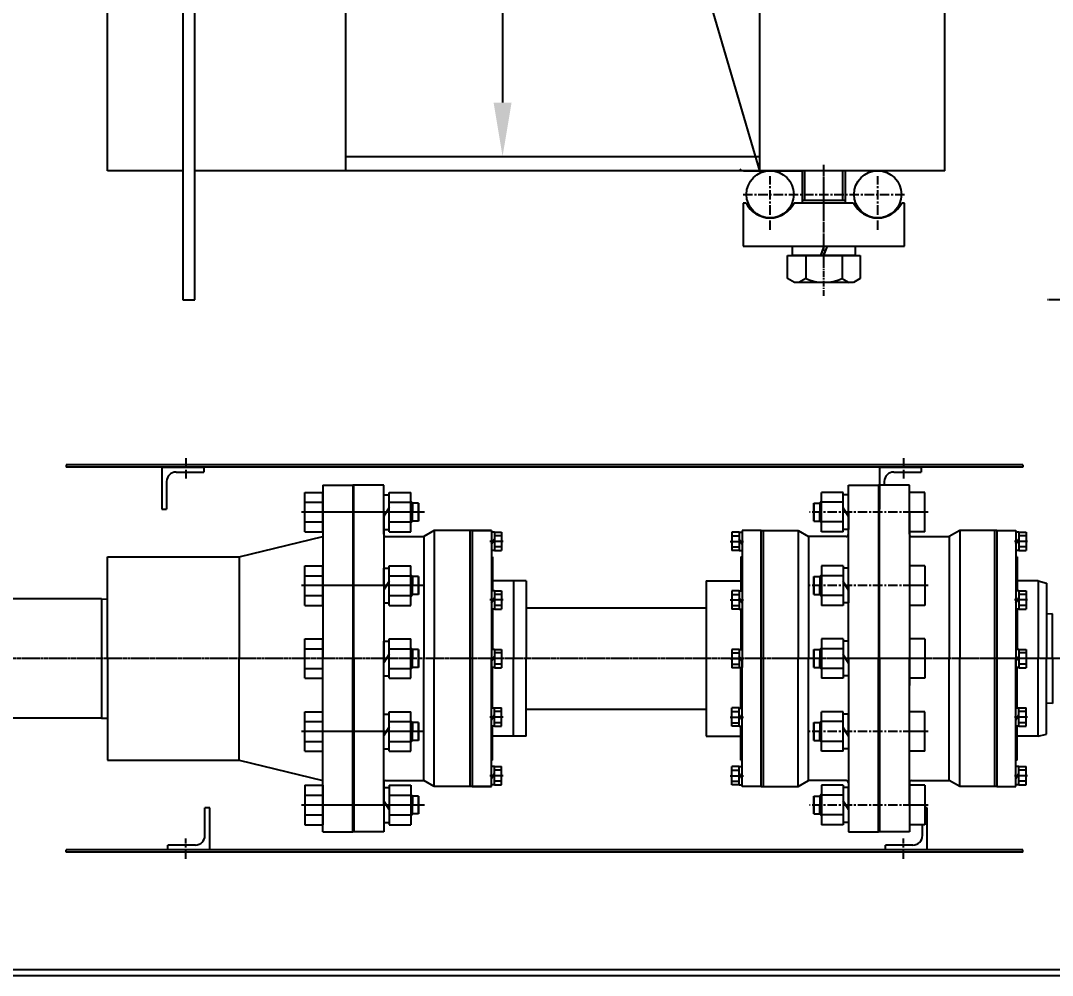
# Model space of a CAD drawing. Header units: millimetres. Extents: x -25976 to -4798, y -663 to 15440.
# Drawn here: x -12879 to -12016, y 11051 to 11850 of the extents above; entities that cross this region are included whole.
import ezdxf

# ---------------------------------------------------------------- set-up
doc = ezdxf.new("R2010")
doc.units = ezdxf.units.MM
doc.header["$LTSCALE"] = 0.25
doc.linetypes.add('CENTER', pattern=[50.8, 31.75, -6.35, 6.35, -6.35])
for name, color, linetype in [('Bord', 1, 'Continuous'), ('Cen', 5, 'CENTER'), ('Cont', 6, 'Continuous'), ('Dim', 7, 'Continuous'), ('Red', 1, 'Continuous')]:
    doc.layers.add(name, color=color, linetype=linetype)
doc.styles.add('Style1', font='romans.shx', dxfattribs={"width": 0.8})
doc.dimstyles.new('LIN15', dxfattribs={"dimscale": 15, "dimtxt": 3, "dimasz": 3, "dimexe": 1.5, "dimexo": 0, "dimgap": 1.5, "dimtad": 1, "dimdec": 0, "dimzin": 13, "dimdsep": 46, "dimtxsty": 'Style1', "dimcen": 0, "dimclrt": 3, "dimadec": 0, "dimazin": 0, "dimtfac": 1, "dimtdec": 0, "dimtmove": 0, "dimatfit": 3, "dimfxl": 1, "dimtolj": 1, "dimtzin": 13, "dimarcsym": 0})

# ---------------------------------------------------------------- blocks, each defined once
blk = doc.blocks.new('*D219')
at = {"layer": 'Dim', "color": 0, "lineweight": -2, "transparency": 16777216}
for p, q in [((-12733.33, 13016.27), (-11179.93, 13016.27)), ((-11202.43, 11101.27), (-11202.43, 12971.27)), ((-13025.27, 11056.27), (-11179.93, 11056.27))]:
    blk.add_line(p, q, dxfattribs=at)
at = {"layer": 'Dim', "color": 0, "transparency": 16777216}
for points in [[(-11209.93, 12971.27), (-11194.93, 12971.27), (-11202.43, 13016.27)], [(-11209.93, 11101.27), (-11194.93, 11101.27), (-11202.43, 11056.27)]]:
    blk.add_solid(points, dxfattribs=at)
at = {"layer": 'Dim', "color": 3, "transparency": 16777216, "insert": (-11247.43, 12036.27), "char_height": 45, "attachment_point": 5, "rotation": 90, "style": 'Style1'}
blk.add_mtext('\\A1;1960', dxfattribs=at)
blk = doc.blocks.new('*D224')
at = {"layer": 'Dim', "color": 0, "lineweight": -2, "transparency": 16777216}
for p, q in [((-12607.25, 12896.26), (-12453.47, 12896.26)), ((-12475.97, 12851.26), (-12475.97, 11781.27)), ((-12607.25, 11736.27), (-12453.47, 11736.27))]:
    blk.add_line(p, q, dxfattribs=at)
at = {"layer": 'Dim', "color": 0, "transparency": 16777216}
for points in [[(-12483.47, 12851.26), (-12468.47, 12851.26), (-12475.97, 12896.26)], [(-12483.47, 11781.27), (-12468.47, 11781.27), (-12475.97, 11736.27)]]:
    blk.add_solid(points, dxfattribs=at)
at = {"layer": 'Dim', "color": 3, "transparency": 16777216, "insert": (-12520.97, 12316.26), "char_height": 45, "attachment_point": 5, "rotation": 90, "style": 'Style1'}
blk.add_mtext('\\A1;%%C1160h8', dxfattribs=at)

msp = doc.modelspace()

# ---------------------------------------------------------------- linework, layer by layer
at = {"color": 1, "ltscale": 0.62}
for p, q in [((-12223.10658, 11699.26609), (-12223.10658, 11724.26678)), ((-12191.43658, 11699.26609), (-12191.43658, 11724.26685))]:
    msp.add_line(p, q, dxfattribs=at)
at = {"color": 5, "linetype": 'CENTER', "ltscale": 0.62}
msp.add_line((-12207.27158, 11619.51609), (-12207.27158, 11724.26681), dxfattribs=at)
at = {"layer": 'Bord'}
for p, q in [((-12607.27158, 12908.26264), (-12261.26185, 11724.2675)), ((-12607.255, 11736.26585), (-12261.28799, 11736.2669)), ((-12551.27152, 11446.26959), (-12552.77152, 11446.26959)), ((-12210.77117, 11446.26959), (-12209.27117, 11446.26959)), ((-12551.27152, 11431.26959), (-12552.77152, 11431.26959)), ((-12210.77117, 11431.26959), (-12209.27117, 11431.26959)), ((-12551.27152, 11384.76959), (-12552.77152, 11384.76959)), ((-12210.77117, 11384.76959), (-12209.27117, 11384.76959)), ((-12551.27152, 11369.76959), (-12552.77152, 11369.76959)), ((-12210.77117, 11369.76959), (-12209.27117, 11369.76959)), ((-12551.27152, 11323.76959), (-12552.77152, 11323.76959)), ((-12210.77117, 11323.76959), (-12209.27117, 11323.76959)), ((-12551.27152, 11308.76959), (-12552.77152, 11308.76959)), ((-12210.77117, 11308.76959), (-12209.27117, 11308.76959)), ((-12551.27152, 11262.76959), (-12552.77152, 11262.76959)), ((-12210.77117, 11262.76959), (-12209.27117, 11262.76959)), ((-12551.27152, 11247.76959), (-12552.77152, 11247.76959)), ((-12210.77117, 11247.76959), (-12209.27117, 11247.76959)), ((-12551.27152, 11201.26959), (-12552.77152, 11201.26959)), ((-12210.77117, 11201.26959), (-12209.27117, 11201.26959)), ((-12551.27152, 11186.26959), (-12552.77152, 11186.26959)), ((-12210.77117, 11186.26959), (-12209.27117, 11186.26959))]:
    msp.add_line(p, q, dxfattribs=at)
for centre in [(-12252.27158, 11704.51609), (-12162.27158, 11704.51609)]:
    msp.add_circle(centre, 19.75, dxfattribs=at)
at = {"layer": 'Cen'}
for p, q in [((-12207.27158, 11647.87747), (-12207.27158, 11729.27621)), ((-12252.27158, 11674.72668), (-12252.27158, 11719.69064)), ((-12162.27158, 11674.72668), (-12162.27158, 11719.69064)), ((-12274.82916, 11704.51609), (-12138.94476, 11704.51609)), ((-12740.8363, 11483.7501), (-12740.8363, 11466.79685)), ((-12140.83609, 11483.7501), (-12140.83609, 11466.79685)), ((-12120.24611, 11438.76959), (-12219.28745, 11438.76959)), ((-12475.44352, 11414.26959), (-12487.45905, 11414.26959)), ((-12285.59917, 11414.26959), (-12273.58365, 11414.26959)), ((-12036.94317, 11414.26959), (-12048.9587, 11414.26959)), ((-12120.24611, 11377.26959), (-12219.28745, 11377.26959)), ((-12475.44352, 11365.26959), (-12487.45905, 11365.26959)), ((-12285.59917, 11365.26959), (-12273.58365, 11365.26959)), ((-12036.94317, 11365.26959), (-12048.9587, 11365.26959)), ((-12475.44352, 11316.26959), (-12487.45905, 11316.26959)), ((-12285.59917, 11316.26959), (-12273.58365, 11316.26959)), ((-11697.27629, 11316.26959), (-12249.37068, 11316.26959)), ((-12120.24611, 11316.26959), (-12219.28745, 11316.26959)), ((-12036.94317, 11316.26959), (-12048.9587, 11316.26959)), ((-12475.44352, 11267.26959), (-12487.45905, 11267.26959)), ((-12285.59917, 11267.26959), (-12273.58365, 11267.26959)), ((-12036.94317, 11267.26959), (-12048.9587, 11267.26959)), ((-12120.24611, 11255.26959), (-12219.28745, 11255.26959)), ((-12475.44352, 11218.26959), (-12487.45905, 11218.26959)), ((-12285.59917, 11218.26959), (-12273.58365, 11218.26959)), ((-12036.94317, 11218.26959), (-12048.9587, 11218.26959)), ((-12120.24611, 11193.76959), (-12219.28745, 11193.76959)), ((-12740.8363, 11148.78909), (-12740.8363, 11165.74234)), ((-12140.83609, 11148.78909), (-12140.83609, 11165.74234))]:
    msp.add_line(p, q, dxfattribs=at)
at = {"layer": 'Cen', "ltscale": 0.2}
for p, q in [((-11491.34675, 11616.26959), (-12020.24041, 11616.26959)), ((-11697.27629, 11316.26959), (-16707.17236, 11316.26959))]:
    msp.add_line(p, q, dxfattribs=at)
at = {"layer": 'Cen', "linetype": 'Continuous'}
for p, q in [((-12541.36125, 11438.76959), (-12644.10976, 11438.76959)), ((-12541.36125, 11377.26959), (-12644.10976, 11377.26959)), ((-12541.36125, 11255.26959), (-12644.10976, 11255.26959)), ((-12541.36125, 11193.76959), (-12644.10976, 11193.76959))]:
    msp.add_line(p, q, dxfattribs=at)
at = {"layer": 'Cont'}
for p, q in [((-12607.27158, 12908.27079), (-12607.22859, 11724.2704)), ((-12261.27184, 12908.26238), (-12261.26185, 11724.2675)), ((-12806.27158, 11724.26997), (-12806.25008, 12316.26794)), ((-12743.32885, 12316.26794), (-12743.32885, 11616.26591)), ((-12733.32885, 11616.26591), (-12733.33242, 12316.26794)), ((-12106.27184, 11724.26603), (-12106.26685, 12316.26794)), ((-12743.32885, 11724.26565), (-12806.27158, 11724.26552)), ((-12106.27184, 11724.26703), (-12733.3294, 11724.26568)), ((-12274.63827, 11724.26564), (-12225.27158, 11724.26605)), ((-12225.27158, 11697.26609), (-12225.27158, 11724.26677)), ((-12189.27158, 11697.26609), (-12189.27158, 11724.26685)), ((-12189.27158, 11699.26609), (-12225.27158, 11699.26609)), ((-12274.77158, 11697.26609), (-12274.77158, 11661.26609)), ((-12272.42722, 11697.26609), (-12274.77158, 11697.26609)), ((-12182.42722, 11697.26609), (-12232.11593, 11697.26609)), ((-12139.77158, 11697.26609), (-12142.11593, 11697.26609)), ((-12139.77158, 11661.26609), (-12139.77158, 11697.26609)), ((-12274.77158, 11661.26609), (-12139.77158, 11661.26609)), ((-12233.52158, 11653.26609), (-12233.52158, 11661.26609)), ((-12233.52158, 11661.26609), (-12181.02158, 11661.26609)), ((-12207.27158, 11661.26609), (-12210.18334, 11653.26609)), ((-12207.27158, 11653.26609), (-12204.35982, 11661.26609)), ((-12181.02158, 11661.26609), (-12181.02158, 11653.26609)), ((-12237.67158, 11653.26609), (-12176.87158, 11653.26609)), ((-12237.67158, 11634.11886), (-12237.67158, 11653.26609)), ((-12181.02158, 11653.26609), (-12233.52158, 11653.26609)), ((-12222.47158, 11653.26609), (-12222.47158, 11634.11886)), ((-12192.07158, 11653.26609), (-12192.07158, 11634.11886)), ((-12176.87158, 11653.26609), (-12176.87158, 11634.11886)), ((-12231.86441, 11630.76609), (-12237.67158, 11634.11886)), ((-12182.67875, 11630.76609), (-12231.86441, 11630.76609)), ((-12222.47158, 11634.11886), (-12228.27875, 11630.76609)), ((-12192.07158, 11634.11886), (-12186.26441, 11630.76609)), ((-12176.87158, 11634.11886), (-12182.67875, 11630.76609)), ((-12743.32885, 11616.26591), (-12733.32885, 11616.26591)), ((-12040.83609, 11478.26959), (-12840.83609, 11478.26959)), ((-12840.83609, 11478.26959), (-12840.83609, 11476.26959)), ((-12040.83609, 11476.26959), (-12840.83609, 11476.26959)), ((-12760.8363, 11476.26959), (-12760.8363, 11441.26959)), ((-12760.8363, 11476.26959), (-12725.8363, 11476.26959)), ((-12725.8363, 11476.26959), (-12725.8363, 11472.26959)), ((-12160.83609, 11476.26959), (-12160.83609, 11441.26959)), ((-12160.83609, 11476.26959), (-12125.83609, 11476.26959)), ((-12125.83609, 11476.26959), (-12125.83609, 11472.26959)), ((-12040.83609, 11478.26959), (-12040.83609, 11476.26959)), ((-12748.8363, 11472.26959), (-12725.8363, 11472.26959)), ((-12148.83609, 11472.26959), (-12125.83609, 11472.26959)), ((-12756.8363, 11464.26959), (-12756.8363, 11441.26959)), ((-12626.27152, 11461.26959), (-12626.27152, 11316.26959)), ((-12626.27152, 11461.26959), (-12601.27152, 11461.26959)), ((-12600.27152, 11316.26959), (-12600.27152, 11461.26959)), ((-12575.27152, 11461.26959), (-12600.27152, 11461.26959)), ((-12575.27152, 11420.26959), (-12575.27152, 11461.26959)), ((-12186.77117, 11316.26959), (-12186.77117, 11461.26959)), ((-12186.77117, 11461.26959), (-12161.77117, 11461.26959)), ((-12160.77117, 11316.26959), (-12160.77117, 11461.26959)), ((-12135.77117, 11461.26959), (-12160.77117, 11461.26959)), ((-12156.83609, 11464.26959), (-12156.83609, 11461.26959)), ((-12135.77117, 11420.26959), (-12135.77117, 11461.26959)), ((-12641.27152, 11455.26959), (-12626.27152, 11455.26959)), ((-12641.27152, 11422.26959), (-12641.27152, 11455.26959)), ((-12626.27152, 11422.26959), (-12626.27152, 11455.26959)), ((-12575.27152, 11438.76959), (-12575.27152, 11453.26959)), ((-12575.27152, 11453.26959), (-12570.77152, 11453.26959)), ((-12570.77152, 11422.26959), (-12570.77152, 11455.26959)), ((-12570.77152, 11455.26959), (-12552.77152, 11455.26959)), ((-12552.77152, 11422.26959), (-12552.77152, 11455.26959)), ((-12552.77152, 11447.76959), (-12551.27152, 11446.26959)), ((-12209.27117, 11447.76959), (-12210.77117, 11446.26959)), ((-12209.27117, 11422.26959), (-12209.27117, 11455.26959)), ((-12191.27117, 11455.26959), (-12209.27117, 11455.26959)), ((-12191.27117, 11422.26959), (-12191.27117, 11455.26959)), ((-12186.77117, 11453.26959), (-12191.27117, 11453.26959)), ((-12186.77117, 11438.76959), (-12186.77117, 11453.26959)), ((-12135.77117, 11422.26959), (-12135.77117, 11455.26959)), ((-12122.77117, 11455.26959), (-12135.77117, 11455.26959)), ((-12135.77117, 11438.76959), (-12135.77117, 11453.26959)), ((-12122.77117, 11422.26959), (-12122.77117, 11455.26959)), ((-12760.8363, 11441.26959), (-12756.8363, 11441.26959)), ((-12641.27152, 11447.01959), (-12626.27152, 11447.01959)), ((-12570.77152, 11442.56292), (-12575.27152, 11435.32584)), ((-12570.77152, 11447.01959), (-12552.77152, 11447.01959)), ((-12551.27152, 11446.26959), (-12551.27152, 11438.76959)), ((-12546.27152, 11446.26959), (-12551.27152, 11446.26959)), ((-12546.27152, 11438.76959), (-12546.27152, 11446.26959)), ((-12546.27152, 11446.26959), (-12546.27152, 11438.76959)), ((-12215.77117, 11446.26959), (-12210.77117, 11446.26959)), ((-12215.77117, 11446.26959), (-12215.77117, 11438.76959)), ((-12215.77117, 11438.76959), (-12215.77117, 11446.26959)), ((-12210.77117, 11446.26959), (-12210.77117, 11438.76959)), ((-12191.27117, 11447.01959), (-12209.27117, 11447.01959)), ((-12186.77117, 11434.97627), (-12191.27117, 11442.21335)), ((-12641.27152, 11430.51959), (-12626.27152, 11430.51959)), ((-12575.27152, 11438.76959), (-12575.27152, 11316.26959)), ((-12570.77152, 11430.51959), (-12552.77152, 11430.51959)), ((-12552.77152, 11429.76959), (-12551.27152, 11431.26959)), ((-12551.27152, 11431.26959), (-12551.27152, 11438.76959)), ((-12546.27152, 11431.26959), (-12551.27152, 11431.26959)), ((-12546.27152, 11438.76959), (-12546.27152, 11431.26959)), ((-12546.27152, 11431.26959), (-12546.27152, 11438.76959)), ((-12215.77117, 11431.26959), (-12215.77117, 11438.76959)), ((-12215.77117, 11438.76959), (-12215.77117, 11431.26959)), ((-12215.77117, 11431.26959), (-12210.77117, 11431.26959)), ((-12210.77117, 11431.26959), (-12210.77117, 11438.76959)), ((-12209.27117, 11429.76959), (-12210.77117, 11431.26959)), ((-12191.27117, 11430.51959), (-12209.27117, 11430.51959)), ((-12186.77117, 11438.76959), (-12186.77117, 11424.26959)), ((-12135.77117, 11438.76959), (-12135.77117, 11316.26959)), ((-12122.77117, 11438.76959), (-12135.77117, 11438.76959)), ((-12641.27152, 11422.26959), (-12626.27152, 11422.26959)), ((-12575.27152, 11424.26959), (-12570.77152, 11424.26959)), ((-12570.77152, 11422.26959), (-12552.77152, 11422.26959)), ((-12533.27152, 11423.26959), (-12541.93178, 11418.26959)), ((-12533.27152, 11423.26959), (-12533.27152, 11316.26959)), ((-12485.27152, 11423.26959), (-12533.27152, 11423.26959)), ((-12503.27152, 11423.26959), (-12503.27152, 11209.26959)), ((-12501.27152, 11423.26959), (-12501.27152, 11209.26959)), ((-12501.27152, 11423.26959), (-12485.27152, 11423.26959)), ((-12485.27152, 11423.26959), (-12485.27152, 11316.26959)), ((-12485.27152, 11423.26959), (-12485.27152, 11401.26959)), ((-12485.27152, 11423.26959), (-12485.27152, 11316.26959)), ((-12485.27152, 11421.86959), (-12485.27152, 11406.66959)), ((-12482.77152, 11421.86959), (-12485.27152, 11421.86959)), ((-12482.77152, 11421.91959), (-12482.77152, 11406.61959)), ((-12482.77152, 11421.91959), (-12476.77152, 11421.91959)), ((-12482.77152, 11421.91959), (-12482.77152, 11406.61959)), ((-12482.77152, 11421.86959), (-12482.77152, 11406.66959)), ((-12476.77152, 11421.91959), (-12476.77152, 11406.61959)), ((-12278.27117, 11421.91959), (-12284.27117, 11421.91959)), ((-12284.27117, 11421.91959), (-12284.27117, 11406.61959)), ((-12278.27117, 11421.91959), (-12278.27117, 11406.61959)), ((-12278.27117, 11421.91959), (-12278.27117, 11406.61959)), ((-12278.27117, 11421.86959), (-12275.77117, 11421.86959)), ((-12278.27117, 11421.86959), (-12278.27117, 11406.66959)), ((-12259.77117, 11423.26959), (-12275.77117, 11423.26959)), ((-12275.77117, 11423.26959), (-12275.77117, 11401.26959)), ((-12259.77117, 11423.26959), (-12275.77117, 11423.26959)), ((-12275.77117, 11423.26959), (-12275.77117, 11316.26959)), ((-12275.77117, 11421.86959), (-12275.77117, 11406.66959)), ((-12259.77117, 11209.26959), (-12259.77117, 11423.26959)), ((-12258.77117, 11423.26959), (-12228.77117, 11423.26959)), ((-12257.77117, 11209.26959), (-12257.77117, 11423.26959)), ((-12228.77117, 11423.26959), (-12228.77117, 11316.26959)), ((-12228.77117, 11423.26959), (-12220.11092, 11418.26959)), ((-12191.27117, 11422.26959), (-12209.27117, 11422.26959)), ((-12186.77117, 11424.26959), (-12191.27117, 11424.26959)), ((-12122.77117, 11422.26959), (-12135.77117, 11422.26959)), ((-12093.77117, 11423.26959), (-12102.43143, 11418.26959)), ((-12063.77117, 11423.26959), (-12093.77117, 11423.26959)), ((-12093.77117, 11423.26959), (-12093.77117, 11316.26959)), ((-12064.77117, 11423.26959), (-12064.77117, 11209.26959)), ((-12062.77117, 11423.26959), (-12046.77117, 11423.26959)), ((-12062.77117, 11423.26959), (-12062.77117, 11209.26959)), ((-12046.77117, 11423.26959), (-12046.77117, 11316.26959)), ((-12046.77117, 11423.26959), (-12046.77117, 11401.26959)), ((-12044.27117, 11421.86959), (-12046.77117, 11421.86959)), ((-12046.77117, 11421.86959), (-12046.77117, 11406.66959)), ((-12044.27117, 11421.91959), (-12044.27117, 11406.61959)), ((-12044.27117, 11421.91959), (-12038.27117, 11421.91959)), ((-12044.27117, 11421.91959), (-12044.27117, 11406.61959)), ((-12044.27117, 11421.86959), (-12044.27117, 11406.66959)), ((-12038.27117, 11421.91959), (-12038.27117, 11406.61959)), ((-12696.27152, 11401.26959), (-12626.27152, 11418.26959)), ((-12573.27152, 11418.26959), (-12541.93178, 11418.26959)), ((-12541.93178, 11418.26959), (-12541.93178, 11316.26959)), ((-12485.27152, 11412.00184), (-12482.77152, 11416.09135)), ((-12476.77152, 11418.94459), (-12482.77152, 11418.94459)), ((-12284.27117, 11418.94459), (-12278.27117, 11418.94459)), ((-12275.77117, 11412.00184), (-12278.27117, 11416.09135)), ((-12220.11092, 11418.26959), (-12220.11092, 11316.26959)), ((-12188.77117, 11418.26959), (-12220.11092, 11418.26959)), ((-12133.77117, 11418.26959), (-12102.43143, 11418.26959)), ((-12102.43143, 11418.26959), (-12102.43143, 11316.26959)), ((-12046.77117, 11412.00184), (-12044.27117, 11416.09135)), ((-12038.27117, 11418.94459), (-12044.27117, 11418.94459)), ((-12482.77152, 11406.66959), (-12485.27152, 11406.66959)), ((-12476.77152, 11409.59459), (-12482.77152, 11409.59459)), ((-12482.77152, 11406.61959), (-12476.77152, 11406.61959)), ((-12284.27117, 11409.59459), (-12278.27117, 11409.59459)), ((-12278.27117, 11406.61959), (-12284.27117, 11406.61959)), ((-12278.27117, 11406.66959), (-12275.77117, 11406.66959)), ((-12044.27117, 11406.66959), (-12046.77117, 11406.66959)), ((-12038.27117, 11409.59459), (-12044.27117, 11409.59459)), ((-12044.27117, 11406.61959), (-12038.27117, 11406.61959)), ((-12806.27152, 11316.26959), (-12806.27152, 11401.26959)), ((-12806.27152, 11401.26959), (-12696.27152, 11401.26959)), ((-12696.27152, 11401.26959), (-12696.27152, 11316.26959)), ((-12484.27152, 11401.26959), (-12485.27152, 11401.26959)), ((-12484.27152, 11401.26959), (-12485.27152, 11401.26959)), ((-12484.27152, 11401.26959), (-12484.27152, 11372.86959)), ((-12276.77117, 11401.26959), (-12276.77117, 11372.86959)), ((-12276.77117, 11401.26959), (-12275.77117, 11401.26959)), ((-12276.77117, 11401.26959), (-12275.77117, 11401.26959)), ((-12045.77117, 11401.26959), (-12046.77117, 11401.26959)), ((-12045.77117, 11401.26959), (-12046.77117, 11401.26959)), ((-12045.77117, 11401.26959), (-12045.77117, 11372.86959)), ((-12641.27152, 11393.76959), (-12626.27152, 11393.76959)), ((-12641.27152, 11360.76959), (-12641.27152, 11393.76959)), ((-12626.27152, 11360.76959), (-12626.27152, 11393.76959)), ((-12575.27152, 11391.76959), (-12570.77152, 11391.76959)), ((-12575.27152, 11377.26959), (-12575.27152, 11391.76959)), ((-12570.77152, 11393.76959), (-12552.77152, 11393.76959)), ((-12570.77152, 11360.76959), (-12570.77152, 11393.76959)), ((-12552.77152, 11360.76959), (-12552.77152, 11393.76959)), ((-12191.27117, 11393.76959), (-12209.27117, 11393.76959)), ((-12209.27117, 11393.76959), (-12209.27117, 11360.76959)), ((-12191.27117, 11393.76959), (-12191.27117, 11360.76959)), ((-12186.77117, 11391.76959), (-12191.27117, 11391.76959)), ((-12186.77117, 11377.26959), (-12186.77117, 11391.76959)), ((-12135.77117, 11395.76959), (-12135.77117, 11354.76959)), ((-12122.77117, 11393.76959), (-12135.77117, 11393.76959)), ((-12135.77117, 11393.76959), (-12135.77117, 11360.76959)), ((-12122.77117, 11393.76959), (-12122.77117, 11360.76959)), ((-12641.27152, 11385.51959), (-12626.27152, 11385.51959)), ((-12570.77152, 11381.06292), (-12575.27152, 11373.82584)), ((-12570.77152, 11385.51959), (-12552.77152, 11385.51959)), ((-12552.77152, 11386.26959), (-12551.27152, 11384.76959)), ((-12546.27152, 11384.76959), (-12551.27152, 11384.76959)), ((-12551.27152, 11384.76959), (-12551.27152, 11377.26959)), ((-12546.27152, 11384.76959), (-12546.27152, 11377.26959)), ((-12546.27152, 11377.26959), (-12546.27152, 11384.76959)), ((-12466.77152, 11381.26959), (-12484.27152, 11381.26959)), ((-12456.27152, 11381.26959), (-12484.27152, 11381.26959)), ((-12466.77152, 11381.26959), (-12466.77152, 11316.26959)), ((-12456.27152, 11381.26959), (-12456.27152, 11316.26959)), ((-12305.77117, 11381.26959), (-12305.77117, 11251.26959)), ((-12305.77117, 11381.26959), (-12276.77117, 11381.26959)), ((-12215.77117, 11377.26959), (-12215.77117, 11384.76959)), ((-12215.77117, 11384.76959), (-12215.77117, 11377.26959)), ((-12215.77117, 11384.76959), (-12210.77117, 11384.76959)), ((-12209.27117, 11386.26959), (-12210.77117, 11384.76959)), ((-12210.77117, 11384.76959), (-12210.77117, 11377.26959)), ((-12191.27117, 11385.51959), (-12209.27117, 11385.51959)), ((-12186.77117, 11373.47627), (-12191.27117, 11380.71335)), ((-12028.27117, 11381.26959), (-12045.77117, 11381.26959)), ((-12028.27117, 11381.26959), (-12021.27117, 11379.39395)), ((-12028.27117, 11381.26959), (-12028.27117, 11316.26959)), ((-12021.27117, 11379.39395), (-12021.27117, 11316.26959)), ((-12551.27152, 11369.76959), (-12551.27152, 11377.26959)), ((-12546.27152, 11369.76959), (-12546.27152, 11377.26959)), ((-12546.27152, 11377.26959), (-12546.27152, 11369.76959)), ((-12485.27152, 11374.26959), (-12485.27152, 11352.26959)), ((-12482.77152, 11372.86959), (-12485.27152, 11372.86959)), ((-12485.27152, 11372.86959), (-12485.27152, 11357.66959)), ((-12482.77152, 11372.91959), (-12482.77152, 11357.61959)), ((-12482.77152, 11372.91959), (-12476.77152, 11372.91959)), ((-12482.77152, 11372.91959), (-12482.77152, 11357.61959)), ((-12482.77152, 11372.86959), (-12482.77152, 11357.66959)), ((-12476.77152, 11369.94459), (-12482.77152, 11369.94459)), ((-12476.77152, 11372.91959), (-12476.77152, 11357.61959)), ((-12284.27117, 11372.91959), (-12284.27117, 11357.61959)), ((-12278.27117, 11372.91959), (-12284.27117, 11372.91959)), ((-12284.27117, 11369.94459), (-12278.27117, 11369.94459)), ((-12278.27117, 11372.91959), (-12278.27117, 11357.61959)), ((-12278.27117, 11372.91959), (-12278.27117, 11357.61959)), ((-12278.27117, 11372.86959), (-12278.27117, 11357.66959)), ((-12278.27117, 11372.86959), (-12275.77117, 11372.86959)), ((-12275.77117, 11374.26959), (-12275.77117, 11352.26959)), ((-12275.77117, 11372.86959), (-12275.77117, 11357.66959)), ((-12215.77117, 11377.26959), (-12215.77117, 11369.76959)), ((-12215.77117, 11369.76959), (-12215.77117, 11377.26959)), ((-12210.77117, 11369.76959), (-12210.77117, 11377.26959)), ((-12186.77117, 11377.26959), (-12186.77117, 11362.76959)), ((-12135.77117, 11377.26959), (-12135.77117, 11362.76959)), ((-12122.77117, 11377.26959), (-12135.77117, 11377.26959)), ((-12046.77117, 11374.26959), (-12046.77117, 11352.26959)), ((-12046.77117, 11372.86959), (-12046.77117, 11357.66959)), ((-12044.27117, 11372.86959), (-12046.77117, 11372.86959)), ((-12044.27117, 11372.91959), (-12044.27117, 11357.61959)), ((-12044.27117, 11372.91959), (-12038.27117, 11372.91959)), ((-12044.27117, 11372.91959), (-12044.27117, 11357.61959)), ((-12044.27117, 11372.86959), (-12044.27117, 11357.66959)), ((-12038.27117, 11369.94459), (-12044.27117, 11369.94459)), ((-12038.27117, 11372.91959), (-12038.27117, 11357.61959)), ((-12811.27152, 11366.27087), (-12911.27152, 11366.27087)), ((-12811.27152, 11366.27087), (-12911.27152, 11366.27087)), ((-12811.27152, 11366.27087), (-12811.27152, 11266.26832)), ((-12811.27152, 11366.27087), (-12811.27152, 11266.26832)), ((-12811.27152, 11366.26959), (-12806.27152, 11366.01959)), ((-12641.27152, 11369.01959), (-12626.27152, 11369.01959)), ((-12575.27152, 11362.76959), (-12570.77152, 11362.76959)), ((-12570.77152, 11369.01959), (-12552.77152, 11369.01959)), ((-12552.77152, 11368.26959), (-12551.27152, 11369.76959)), ((-12546.27152, 11369.76959), (-12551.27152, 11369.76959)), ((-12485.27152, 11363.00184), (-12482.77152, 11367.09135)), ((-12275.77117, 11363.00184), (-12278.27117, 11367.09135)), ((-12215.77117, 11369.76959), (-12210.77117, 11369.76959)), ((-12209.27117, 11368.26959), (-12210.77117, 11369.76959)), ((-12191.27117, 11369.01959), (-12209.27117, 11369.01959)), ((-12186.77117, 11362.76959), (-12191.27117, 11362.76959)), ((-12046.77117, 11363.00184), (-12044.27117, 11367.09135)), ((-12641.27152, 11360.76959), (-12626.27152, 11360.76959)), ((-12570.77152, 11360.76959), (-12552.77152, 11360.76959)), ((-12482.77152, 11357.66959), (-12485.27152, 11357.66959)), ((-12484.27152, 11357.66959), (-12484.27152, 11323.86959)), ((-12476.77152, 11360.59459), (-12482.77152, 11360.59459)), ((-12482.77152, 11357.61959), (-12476.77152, 11357.61959)), ((-12456.27152, 11358.76959), (-12305.77117, 11358.76959)), ((-12305.77117, 11358.76959), (-12305.77117, 11273.76959)), ((-12284.27117, 11360.59459), (-12278.27117, 11360.59459)), ((-12278.27117, 11357.61959), (-12284.27117, 11357.61959)), ((-12278.27117, 11357.66959), (-12275.77117, 11357.66959)), ((-12276.77117, 11357.66959), (-12276.77117, 11323.86959)), ((-12191.27117, 11360.76959), (-12209.27117, 11360.76959)), ((-12122.77117, 11360.76959), (-12135.77117, 11360.76959)), ((-12044.27117, 11357.66959), (-12046.77117, 11357.66959)), ((-12045.77117, 11357.66959), (-12045.77117, 11323.86959)), ((-12038.27117, 11360.59459), (-12044.27117, 11360.59459)), ((-12044.27117, 11357.61959), (-12038.27117, 11357.61959)), ((-12016.27117, 11353.76959), (-12021.27117, 11353.51959)), ((-12016.27117, 11316.26959), (-12016.27117, 11353.76959)), ((-12484.27152, 11352.26959), (-12485.27152, 11352.26959)), ((-12484.27152, 11352.26959), (-12485.27152, 11352.26959)), ((-12276.77117, 11352.26959), (-12275.77117, 11352.26959)), ((-12276.77117, 11352.26959), (-12275.77117, 11352.26959)), ((-12045.77117, 11352.26959), (-12046.77117, 11352.26959)), ((-12045.77117, 11352.26959), (-12046.77117, 11352.26959)), ((-12641.27152, 11332.76959), (-12626.27152, 11332.76959)), ((-12641.27152, 11299.76959), (-12641.27152, 11332.76959)), ((-12626.27152, 11299.76959), (-12626.27152, 11332.76959)), ((-12575.27152, 11316.26959), (-12575.27152, 11330.76959)), ((-12575.27152, 11330.76959), (-12570.77152, 11330.76959)), ((-12570.77152, 11299.76959), (-12570.77152, 11332.76959)), ((-12570.77152, 11332.76959), (-12552.77152, 11332.76959)), ((-12552.77152, 11299.76959), (-12552.77152, 11332.76959)), ((-12209.27117, 11332.76959), (-12209.27117, 11299.76959)), ((-12191.27117, 11332.76959), (-12209.27117, 11332.76959)), ((-12191.27117, 11332.76959), (-12191.27117, 11299.76959)), ((-12186.77117, 11330.76959), (-12191.27117, 11330.76959)), ((-12186.77117, 11316.26959), (-12186.77117, 11330.76959)), ((-12135.77117, 11334.76959), (-12135.77117, 11293.76959)), ((-12135.77117, 11332.76959), (-12135.77117, 11299.76959)), ((-12122.77117, 11332.76959), (-12135.77117, 11332.76959)), ((-12122.77117, 11332.76959), (-12122.77117, 11299.76959)), ((-12641.27152, 11324.51959), (-12626.27152, 11324.51959)), ((-12570.77152, 11320.06292), (-12575.27152, 11312.82584)), ((-12570.77152, 11324.51959), (-12552.77152, 11324.51959)), ((-12552.77152, 11325.26959), (-12551.27152, 11323.76959)), ((-12551.27152, 11323.76959), (-12551.27152, 11316.26959)), ((-12546.27152, 11323.76959), (-12551.27152, 11323.76959)), ((-12546.27152, 11316.26959), (-12546.27152, 11323.76959)), ((-12546.27152, 11323.76959), (-12546.27152, 11316.26959)), ((-12482.77152, 11323.86959), (-12485.27152, 11323.86959)), ((-12485.27152, 11323.86959), (-12485.27152, 11308.66959)), ((-12482.77152, 11323.91959), (-12482.77152, 11308.61959)), ((-12482.77152, 11323.91959), (-12476.77152, 11323.91959)), ((-12482.77152, 11323.91959), (-12482.77152, 11308.61959)), ((-12482.77152, 11323.86959), (-12482.77152, 11308.66959)), ((-12476.77152, 11320.94459), (-12482.77152, 11320.94459)), ((-12476.77152, 11323.91959), (-12476.77152, 11308.61959)), ((-12284.27117, 11323.91959), (-12284.27117, 11308.61959)), ((-12278.27117, 11323.91959), (-12284.27117, 11323.91959)), ((-12284.27117, 11320.94459), (-12278.27117, 11320.94459)), ((-12278.27117, 11323.91959), (-12278.27117, 11308.61959)), ((-12278.27117, 11323.91959), (-12278.27117, 11308.61959)), ((-12278.27117, 11323.86959), (-12278.27117, 11308.66959)), ((-12278.27117, 11323.86959), (-12275.77117, 11323.86959)), ((-12275.77117, 11323.86959), (-12275.77117, 11308.66959)), ((-12215.77117, 11323.76959), (-12210.77117, 11323.76959)), ((-12215.77117, 11323.76959), (-12215.77117, 11316.26959)), ((-12215.77117, 11316.26959), (-12215.77117, 11323.76959)), ((-12209.27117, 11325.26959), (-12210.77117, 11323.76959)), ((-12210.77117, 11323.76959), (-12210.77117, 11316.26959)), ((-12191.27117, 11324.51959), (-12209.27117, 11324.51959)), ((-12186.77117, 11312.47627), (-12191.27117, 11319.71335)), ((-12046.77117, 11323.86959), (-12046.77117, 11308.66959)), ((-12044.27117, 11323.86959), (-12046.77117, 11323.86959)), ((-12044.27117, 11323.91959), (-12044.27117, 11308.61959)), ((-12044.27117, 11323.91959), (-12038.27117, 11323.91959)), ((-12044.27117, 11323.91959), (-12044.27117, 11308.61959)), ((-12044.27117, 11323.86959), (-12044.27117, 11308.66959)), ((-12038.27117, 11320.94459), (-12044.27117, 11320.94459)), ((-12038.27117, 11323.91959), (-12038.27117, 11308.61959)), ((-12806.27152, 11316.26959), (-12806.27152, 11231.26959)), ((-12696.27152, 11231.26959), (-12696.27152, 11316.26959)), ((-12626.27152, 11171.26959), (-12626.27152, 11316.26959)), ((-12600.27152, 11316.26959), (-12600.27152, 11171.26959)), ((-12575.27152, 11193.76959), (-12575.27152, 11316.26959)), ((-12551.27152, 11308.76959), (-12551.27152, 11316.26959)), ((-12546.27152, 11316.26959), (-12546.27152, 11308.76959)), ((-12546.27152, 11308.76959), (-12546.27152, 11316.26959)), ((-12541.93178, 11214.26959), (-12541.93178, 11316.26959)), ((-12533.27152, 11209.26959), (-12533.27152, 11316.26959)), ((-12485.27152, 11314.00184), (-12482.77152, 11318.09135)), ((-12485.27152, 11209.26959), (-12485.27152, 11316.26959)), ((-12485.27152, 11209.26959), (-12485.27152, 11316.26959)), ((-12476.77152, 11311.59459), (-12482.77152, 11311.59459)), ((-12466.77152, 11251.26959), (-12466.77152, 11316.26959)), ((-12456.27152, 11251.26959), (-12456.27152, 11316.26959)), ((-12284.27117, 11311.59459), (-12278.27117, 11311.59459)), ((-12275.77117, 11314.00184), (-12278.27117, 11318.09135)), ((-12275.77117, 11209.26959), (-12275.77117, 11316.26959)), ((-12228.77117, 11209.26959), (-12228.77117, 11316.26959)), ((-12220.11092, 11214.26959), (-12220.11092, 11316.26959)), ((-12215.77117, 11308.76959), (-12215.77117, 11316.26959)), ((-12215.77117, 11316.26959), (-12215.77117, 11308.76959)), ((-12210.77117, 11308.76959), (-12210.77117, 11316.26959)), ((-12186.77117, 11316.26959), (-12186.77117, 11171.26959)), ((-12186.77117, 11316.26959), (-12186.77117, 11301.76959)), ((-12160.77117, 11316.26959), (-12160.77117, 11171.26959)), ((-12135.77117, 11193.76959), (-12135.77117, 11316.26959)), ((-12122.77117, 11316.26959), (-12135.77117, 11316.26959)), ((-12135.77117, 11316.26959), (-12135.77117, 11301.76959)), ((-12102.43143, 11214.26959), (-12102.43143, 11316.26959)), ((-12093.77117, 11209.26959), (-12093.77117, 11316.26959)), ((-12046.77117, 11314.00184), (-12044.27117, 11318.09135)), ((-12046.77117, 11209.26959), (-12046.77117, 11316.26959)), ((-12038.27117, 11311.59459), (-12044.27117, 11311.59459)), ((-12028.27117, 11251.26959), (-12028.27117, 11316.26959)), ((-12021.27117, 11253.14524), (-12021.27117, 11316.26959)), ((-12016.27117, 11316.26959), (-12016.27117, 11278.76959)), ((-12641.27152, 11308.01959), (-12626.27152, 11308.01959)), ((-12575.27152, 11301.76959), (-12570.77152, 11301.76959)), ((-12570.77152, 11308.01959), (-12552.77152, 11308.01959)), ((-12552.77152, 11307.26959), (-12551.27152, 11308.76959)), ((-12546.27152, 11308.76959), (-12551.27152, 11308.76959)), ((-12482.77152, 11308.66959), (-12485.27152, 11308.66959)), ((-12484.27152, 11274.86959), (-12484.27152, 11308.66959)), ((-12482.77152, 11308.61959), (-12476.77152, 11308.61959)), ((-12278.27117, 11308.61959), (-12284.27117, 11308.61959)), ((-12278.27117, 11308.66959), (-12275.77117, 11308.66959)), ((-12276.77117, 11274.86959), (-12276.77117, 11308.66959)), ((-12215.77117, 11308.76959), (-12210.77117, 11308.76959)), ((-12209.27117, 11307.26959), (-12210.77117, 11308.76959)), ((-12191.27117, 11308.01959), (-12209.27117, 11308.01959)), ((-12186.77117, 11301.76959), (-12191.27117, 11301.76959)), ((-12044.27117, 11308.66959), (-12046.77117, 11308.66959)), ((-12045.77117, 11274.86959), (-12045.77117, 11308.66959)), ((-12044.27117, 11308.61959), (-12038.27117, 11308.61959)), ((-12641.27152, 11299.76959), (-12626.27152, 11299.76959)), ((-12570.77152, 11299.76959), (-12552.77152, 11299.76959)), ((-12191.27117, 11299.76959), (-12209.27117, 11299.76959)), ((-12122.77117, 11299.76959), (-12135.77117, 11299.76959)), ((-12135.77117, 11236.76959), (-12135.77117, 11277.76959)), ((-12016.27117, 11278.76959), (-12021.27117, 11279.01959)), ((-12811.27152, 11266.26959), (-12806.27152, 11266.51959)), ((-12641.27152, 11271.76959), (-12626.27152, 11271.76959)), ((-12641.27152, 11238.76959), (-12641.27152, 11271.76959)), ((-12626.27152, 11238.76959), (-12626.27152, 11271.76959)), ((-12575.27152, 11255.26959), (-12575.27152, 11269.76959)), ((-12575.27152, 11269.76959), (-12570.77152, 11269.76959)), ((-12570.77152, 11238.76959), (-12570.77152, 11271.76959)), ((-12570.77152, 11271.76959), (-12552.77152, 11271.76959)), ((-12552.77152, 11238.76959), (-12552.77152, 11271.76959)), ((-12485.27152, 11259.66959), (-12485.27152, 11274.86959)), ((-12482.77152, 11274.86959), (-12485.27152, 11274.86959)), ((-12485.27152, 11265.00184), (-12482.77152, 11269.09135)), ((-12482.77152, 11259.61959), (-12482.77152, 11274.91959)), ((-12482.77152, 11274.91959), (-12476.77152, 11274.91959)), ((-12482.77152, 11259.61959), (-12482.77152, 11274.91959)), ((-12482.77152, 11259.66959), (-12482.77152, 11274.86959)), ((-12476.77152, 11271.94459), (-12482.77152, 11271.94459)), ((-12476.77152, 11259.61959), (-12476.77152, 11274.91959)), ((-12305.77117, 11273.76959), (-12456.27152, 11273.76959)), ((-12278.27117, 11274.91959), (-12284.27117, 11274.91959)), ((-12284.27117, 11259.61959), (-12284.27117, 11274.91959)), ((-12284.27117, 11271.94459), (-12278.27117, 11271.94459)), ((-12278.27117, 11259.61959), (-12278.27117, 11274.91959)), ((-12278.27117, 11259.61959), (-12278.27117, 11274.91959)), ((-12278.27117, 11274.86959), (-12275.77117, 11274.86959)), ((-12278.27117, 11259.66959), (-12278.27117, 11274.86959)), ((-12275.77117, 11265.00184), (-12278.27117, 11269.09135)), ((-12275.77117, 11259.66959), (-12275.77117, 11274.86959)), ((-12209.27117, 11238.76959), (-12209.27117, 11271.76959)), ((-12191.27117, 11271.76959), (-12209.27117, 11271.76959)), ((-12191.27117, 11238.76959), (-12191.27117, 11271.76959)), ((-12186.77117, 11269.76959), (-12191.27117, 11269.76959)), ((-12186.77117, 11255.26959), (-12186.77117, 11269.76959)), ((-12135.77117, 11238.76959), (-12135.77117, 11271.76959)), ((-12122.77117, 11271.76959), (-12135.77117, 11271.76959)), ((-12135.77117, 11255.26959), (-12135.77117, 11269.76959)), ((-12122.77117, 11238.76959), (-12122.77117, 11271.76959)), ((-12044.27117, 11274.86959), (-12046.77117, 11274.86959)), ((-12046.77117, 11259.66959), (-12046.77117, 11274.86959)), ((-12046.77117, 11265.00184), (-12044.27117, 11269.09135)), ((-12044.27117, 11259.61959), (-12044.27117, 11274.91959)), ((-12044.27117, 11274.91959), (-12038.27117, 11274.91959)), ((-12044.27117, 11259.61959), (-12044.27117, 11274.91959)), ((-12044.27117, 11259.66959), (-12044.27117, 11274.86959)), ((-12038.27117, 11271.94459), (-12044.27117, 11271.94459)), ((-12038.27117, 11259.61959), (-12038.27117, 11274.91959)), ((-12811.27152, 11266.26832), (-12911.27152, 11266.26832)), ((-12811.27152, 11266.26832), (-12911.27152, 11266.26832)), ((-12641.27152, 11263.51959), (-12626.27152, 11263.51959)), ((-12570.77152, 11259.06292), (-12575.27152, 11251.82584)), ((-12570.77152, 11263.51959), (-12552.77152, 11263.51959)), ((-12552.77152, 11264.26959), (-12551.27152, 11262.76959)), ((-12551.27152, 11262.76959), (-12551.27152, 11255.26959)), ((-12546.27152, 11262.76959), (-12551.27152, 11262.76959)), ((-12546.27152, 11255.26959), (-12546.27152, 11262.76959)), ((-12546.27152, 11262.76959), (-12546.27152, 11255.26959)), ((-12482.77152, 11259.66959), (-12485.27152, 11259.66959)), ((-12484.27152, 11231.26959), (-12484.27152, 11259.66959)), ((-12476.77152, 11262.59459), (-12482.77152, 11262.59459)), ((-12482.77152, 11259.61959), (-12476.77152, 11259.61959)), ((-12284.27117, 11262.59459), (-12278.27117, 11262.59459)), ((-12278.27117, 11259.61959), (-12284.27117, 11259.61959)), ((-12278.27117, 11259.66959), (-12275.77117, 11259.66959)), ((-12276.77117, 11231.26959), (-12276.77117, 11259.66959)), ((-12215.77117, 11262.76959), (-12210.77117, 11262.76959)), ((-12215.77117, 11262.76959), (-12215.77117, 11255.26959)), ((-12215.77117, 11255.26959), (-12215.77117, 11262.76959)), ((-12209.27117, 11264.26959), (-12210.77117, 11262.76959)), ((-12210.77117, 11262.76959), (-12210.77117, 11255.26959)), ((-12191.27117, 11263.51959), (-12209.27117, 11263.51959)), ((-12186.77117, 11251.47627), (-12191.27117, 11258.71335)), ((-12044.27117, 11259.66959), (-12046.77117, 11259.66959)), ((-12045.77117, 11231.26959), (-12045.77117, 11259.66959)), ((-12038.27117, 11262.59459), (-12044.27117, 11262.59459)), ((-12044.27117, 11259.61959), (-12038.27117, 11259.61959)), ((-12551.27152, 11247.76959), (-12551.27152, 11255.26959)), ((-12546.27152, 11255.26959), (-12546.27152, 11247.76959)), ((-12546.27152, 11247.76959), (-12546.27152, 11255.26959)), ((-12466.77152, 11251.26959), (-12484.27152, 11251.26959)), ((-12456.27152, 11251.26959), (-12484.27152, 11251.26959)), ((-12305.77117, 11251.26959), (-12276.77117, 11251.26959)), ((-12215.77117, 11247.76959), (-12215.77117, 11255.26959)), ((-12215.77117, 11255.26959), (-12215.77117, 11247.76959)), ((-12210.77117, 11247.76959), (-12210.77117, 11255.26959)), ((-12186.77117, 11255.26959), (-12186.77117, 11240.76959)), ((-12122.77117, 11255.26959), (-12135.77117, 11255.26959)), ((-12028.27117, 11251.26959), (-12045.77117, 11251.26959)), ((-12028.27117, 11251.26959), (-12021.27117, 11253.14524)), ((-12641.27152, 11247.01959), (-12626.27152, 11247.01959)), ((-12575.27152, 11240.76959), (-12570.77152, 11240.76959)), ((-12570.77152, 11247.01959), (-12552.77152, 11247.01959)), ((-12552.77152, 11246.26959), (-12551.27152, 11247.76959)), ((-12546.27152, 11247.76959), (-12551.27152, 11247.76959)), ((-12215.77117, 11247.76959), (-12210.77117, 11247.76959)), ((-12209.27117, 11246.26959), (-12210.77117, 11247.76959)), ((-12191.27117, 11247.01959), (-12209.27117, 11247.01959)), ((-12186.77117, 11240.76959), (-12191.27117, 11240.76959)), ((-12641.27152, 11238.76959), (-12626.27152, 11238.76959)), ((-12570.77152, 11238.76959), (-12552.77152, 11238.76959)), ((-12191.27117, 11238.76959), (-12209.27117, 11238.76959)), ((-12122.77117, 11238.76959), (-12135.77117, 11238.76959)), ((-12806.27152, 11231.26959), (-12696.27152, 11231.26959)), ((-12696.27152, 11231.26959), (-12626.27152, 11214.26959)), ((-12484.27152, 11231.26959), (-12485.27152, 11231.26959)), ((-12482.77152, 11225.86959), (-12485.27152, 11225.86959)), ((-12485.27152, 11210.66959), (-12485.27152, 11225.86959)), ((-12482.77152, 11210.61959), (-12482.77152, 11225.91959)), ((-12482.77152, 11225.91959), (-12476.77152, 11225.91959)), ((-12482.77152, 11210.61959), (-12482.77152, 11225.91959)), ((-12482.77152, 11210.66959), (-12482.77152, 11225.86959)), ((-12476.77152, 11210.61959), (-12476.77152, 11225.91959)), ((-12284.27117, 11210.61959), (-12284.27117, 11225.91959)), ((-12278.27117, 11225.91959), (-12284.27117, 11225.91959)), ((-12278.27117, 11210.61959), (-12278.27117, 11225.91959)), ((-12278.27117, 11210.61959), (-12278.27117, 11225.91959)), ((-12278.27117, 11210.66959), (-12278.27117, 11225.86959)), ((-12278.27117, 11225.86959), (-12275.77117, 11225.86959)), ((-12276.77117, 11231.26959), (-12275.77117, 11231.26959)), ((-12275.77117, 11210.66959), (-12275.77117, 11225.86959)), ((-12045.77117, 11231.26959), (-12046.77117, 11231.26959)), ((-12046.77117, 11210.66959), (-12046.77117, 11225.86959)), ((-12044.27117, 11225.86959), (-12046.77117, 11225.86959)), ((-12044.27117, 11210.61959), (-12044.27117, 11225.91959)), ((-12044.27117, 11225.91959), (-12038.27117, 11225.91959)), ((-12044.27117, 11210.61959), (-12044.27117, 11225.91959)), ((-12044.27117, 11210.66959), (-12044.27117, 11225.86959)), ((-12038.27117, 11210.61959), (-12038.27117, 11225.91959)), ((-12485.27152, 11216.00184), (-12482.77152, 11220.09135)), ((-12476.77152, 11222.94459), (-12482.77152, 11222.94459)), ((-12284.27117, 11222.94459), (-12278.27117, 11222.94459)), ((-12275.77117, 11216.00184), (-12278.27117, 11220.09135)), ((-12046.77117, 11216.00184), (-12044.27117, 11220.09135)), ((-12038.27117, 11222.94459), (-12044.27117, 11222.94459)), ((-12641.27152, 11210.26959), (-12626.27152, 11210.26959)), ((-12641.27152, 11210.26959), (-12641.27152, 11177.26959)), ((-12626.27152, 11210.26959), (-12626.27152, 11177.26959)), ((-12575.27152, 11212.26959), (-12575.27152, 11171.26959)), ((-12575.27152, 11208.26959), (-12570.77152, 11208.26959)), ((-12573.27152, 11214.26959), (-12541.93178, 11214.26959)), ((-12570.77152, 11210.26959), (-12552.77152, 11210.26959)), ((-12570.77152, 11210.26959), (-12570.77152, 11177.26959)), ((-12552.77152, 11210.26959), (-12552.77152, 11177.26959)), ((-12533.27152, 11209.26959), (-12541.93178, 11214.26959)), ((-12485.27152, 11209.26959), (-12533.27152, 11209.26959)), ((-12501.27152, 11209.26959), (-12485.27152, 11209.26959)), ((-12482.77152, 11210.66959), (-12485.27152, 11210.66959)), ((-12476.77152, 11213.59459), (-12482.77152, 11213.59459)), ((-12482.77152, 11210.61959), (-12476.77152, 11210.61959)), ((-12284.27117, 11213.59459), (-12278.27117, 11213.59459)), ((-12278.27117, 11210.61959), (-12284.27117, 11210.61959)), ((-12278.27117, 11210.66959), (-12275.77117, 11210.66959)), ((-12259.77117, 11209.26959), (-12275.77117, 11209.26959)), ((-12259.77117, 11209.26959), (-12275.77117, 11209.26959)), ((-12258.77117, 11209.26959), (-12228.77117, 11209.26959)), ((-12228.77117, 11209.26959), (-12220.11092, 11214.26959)), ((-12188.77117, 11214.26959), (-12220.11092, 11214.26959)), ((-12191.27117, 11210.26959), (-12209.27117, 11210.26959)), ((-12209.27117, 11210.26959), (-12209.27117, 11177.26959)), ((-12191.27117, 11210.26959), (-12191.27117, 11177.26959)), ((-12186.77117, 11208.26959), (-12191.27117, 11208.26959)), ((-12186.77117, 11193.76959), (-12186.77117, 11208.26959)), ((-12135.77117, 11212.26959), (-12135.77117, 11171.26959)), ((-12122.77117, 11210.26959), (-12135.77117, 11210.26959)), ((-12135.77117, 11210.26959), (-12135.77117, 11177.26959)), ((-12133.77117, 11214.26959), (-12102.43143, 11214.26959)), ((-12122.77117, 11210.26959), (-12122.77117, 11177.26959)), ((-12093.77117, 11209.26959), (-12102.43143, 11214.26959)), ((-12063.77117, 11209.26959), (-12093.77117, 11209.26959)), ((-12062.77117, 11209.26959), (-12046.77117, 11209.26959)), ((-12044.27117, 11210.66959), (-12046.77117, 11210.66959)), ((-12038.27117, 11213.59459), (-12044.27117, 11213.59459)), ((-12044.27117, 11210.61959), (-12038.27117, 11210.61959)), ((-12641.27152, 11202.01959), (-12626.27152, 11202.01959)), ((-12570.77152, 11202.01959), (-12552.77152, 11202.01959)), ((-12552.77152, 11202.76959), (-12551.27152, 11201.26959)), ((-12546.27152, 11201.26959), (-12551.27152, 11201.26959)), ((-12551.27152, 11201.26959), (-12551.27152, 11193.76959)), ((-12546.27152, 11201.26959), (-12546.27152, 11193.76959)), ((-12546.27152, 11193.76959), (-12546.27152, 11201.26959)), ((-12215.77117, 11193.76959), (-12215.77117, 11201.26959)), ((-12215.77117, 11201.26959), (-12215.77117, 11193.76959)), ((-12215.77117, 11201.26959), (-12210.77117, 11201.26959)), ((-12209.27117, 11202.76959), (-12210.77117, 11201.26959)), ((-12210.77117, 11201.26959), (-12210.77117, 11193.76959)), ((-12191.27117, 11202.01959), (-12209.27117, 11202.01959)), ((-12724.8363, 11168.26959), (-12724.8363, 11191.26959)), ((-12720.8363, 11191.26959), (-12724.8363, 11191.26959)), ((-12720.8363, 11156.26959), (-12720.8363, 11191.26959)), ((-12570.77152, 11189.97627), (-12575.27152, 11197.21335)), ((-12575.27152, 11193.76959), (-12575.27152, 11179.26959)), ((-12551.27152, 11186.26959), (-12551.27152, 11193.76959)), ((-12546.27152, 11186.26959), (-12546.27152, 11193.76959)), ((-12546.27152, 11193.76959), (-12546.27152, 11186.26959)), ((-12215.77117, 11193.76959), (-12215.77117, 11186.26959)), ((-12215.77117, 11186.26959), (-12215.77117, 11193.76959)), ((-12210.77117, 11186.26959), (-12210.77117, 11193.76959)), ((-12186.77117, 11189.97627), (-12191.27117, 11197.21335)), ((-12186.77117, 11193.76959), (-12186.77117, 11179.26959)), ((-12135.77117, 11193.76959), (-12135.77117, 11179.26959)), ((-12122.77117, 11193.76959), (-12135.77117, 11193.76959)), ((-12120.83609, 11191.26959), (-12122.77117, 11191.26959)), ((-12120.83609, 11156.26959), (-12120.83609, 11191.26959)), ((-12641.27152, 11185.51959), (-12626.27152, 11185.51959)), ((-12570.77152, 11185.51959), (-12552.77152, 11185.51959)), ((-12552.77152, 11184.76959), (-12551.27152, 11186.26959)), ((-12546.27152, 11186.26959), (-12551.27152, 11186.26959)), ((-12215.77117, 11186.26959), (-12210.77117, 11186.26959)), ((-12209.27117, 11184.76959), (-12210.77117, 11186.26959)), ((-12191.27117, 11185.51959), (-12209.27117, 11185.51959)), ((-12641.27152, 11177.26959), (-12626.27152, 11177.26959)), ((-12575.27152, 11179.26959), (-12570.77152, 11179.26959)), ((-12570.77152, 11177.26959), (-12552.77152, 11177.26959)), ((-12191.27117, 11177.26959), (-12209.27117, 11177.26959)), ((-12186.77117, 11179.26959), (-12191.27117, 11179.26959)), ((-12122.77117, 11177.26959), (-12135.77117, 11177.26959)), ((-12124.83609, 11168.26959), (-12124.83609, 11177.26959)), ((-12626.27152, 11171.26959), (-12601.27152, 11171.26959)), ((-12575.27152, 11171.26959), (-12600.27152, 11171.26959)), ((-12186.77117, 11171.26959), (-12161.77117, 11171.26959)), ((-12135.77117, 11171.26959), (-12160.77117, 11171.26959)), ((-12040.83609, 11156.26959), (-12840.8363, 11156.26959)), ((-12840.8363, 11154.26959), (-12840.8363, 11156.26959)), ((-12040.83609, 11154.26959), (-12840.8363, 11154.26959)), ((-12732.8363, 11160.26959), (-12755.8363, 11160.26959)), ((-12755.8363, 11156.26959), (-12755.8363, 11160.26959)), ((-12720.8363, 11156.26959), (-12755.8363, 11156.26959)), ((-12155.83609, 11156.26959), (-12155.83609, 11160.26959)), ((-12132.83609, 11160.26959), (-12155.83609, 11160.26959)), ((-12120.83609, 11156.26959), (-12155.83609, 11156.26959)), ((-12040.83609, 11154.26959), (-12040.83609, 11156.26959))]:
    msp.add_line(p, q, dxfattribs=at)
at = {"layer": 'Cont', "linetype": 'Continuous'}
for p, q in [((-12601.27152, 11461.26959), (-12601.27152, 11316.26959)), ((-12600.27152, 11461.26959), (-12601.27152, 11461.26959)), ((-12161.77117, 11461.26959), (-12161.77117, 11316.26959)), ((-12160.77117, 11461.26959), (-12161.77117, 11461.26959)), ((-12501.27152, 11423.26959), (-12502.27152, 11423.26959)), ((-12259.77117, 11423.26959), (-12258.77117, 11423.26959)), ((-12259.77117, 11423.26959), (-12258.77117, 11423.26959)), ((-12062.77117, 11423.26959), (-12063.77117, 11423.26959)), ((-12600.27152, 11399.76959), (-12601.27152, 11399.76959)), ((-12160.77117, 11354.76959), (-12161.77117, 11354.76959)), ((-12600.27152, 11338.76959), (-12601.27152, 11338.76959)), ((-12601.27152, 11171.26959), (-12601.27152, 11316.26959)), ((-12161.77117, 11171.26959), (-12161.77117, 11316.26959)), ((-12160.77117, 11293.76959), (-12161.77117, 11293.76959)), ((-12160.77117, 11277.76959), (-12161.77117, 11277.76959)), ((-12501.27152, 11209.26959), (-12502.27152, 11209.26959)), ((-12259.77117, 11209.26959), (-12258.77117, 11209.26959)), ((-12259.77117, 11209.26959), (-12258.77117, 11209.26959)), ((-12062.77117, 11209.26959), (-12063.77117, 11209.26959)), ((-12600.27152, 11171.26959), (-12601.27152, 11171.26959)), ((-12160.77117, 11171.26959), (-12161.77117, 11171.26959))]:
    msp.add_line(p, q, dxfattribs=at)
at = {"layer": 'Cont'}
for centre, radius, start, end in [((-12274.63827, 11727.76564), 3.5, 211.96571875, 270), ((-12252.27158, 11707.26609), 22.5, 206.38779996, 333.61220004), ((-12162.27158, 11707.26609), 22.5, 206.38779996, 333.61220004), ((-12207.27158, 11666.89755), 36.13145, 245.12208877, 294.87791123), ((-12748.8363, 11464.26959), 8, 90, 180), ((-12148.83609, 11464.26959), 8, 90, 180), ((-12573.27152, 11420.26959), 2, 180, 270), ((-12188.77117, 11420.26959), 2, 270, 0), ((-12133.77117, 11420.26959), 2, 180, 270), ((-12573.27152, 11212.26959), 2, 90, 180), ((-12188.77117, 11212.26959), 2, 0, 90), ((-12133.77117, 11212.26959), 2, 90, 180), ((-12732.8363, 11168.26959), 8, 270, 0), ((-12132.83609, 11168.26959), 8, 270, 0)]:
    msp.add_arc(centre, radius, start, end, dxfattribs=at)
at = {"layer": 'Red'}
msp.add_line((-17328.27152, 11051.26959), (-11628.27152, 11051.26959), dxfattribs=at)

# ---------------------------------------------------------------- dimensions: what is measured, and where the dimension line sits
at = {"layer": 'Dim'}
dim = msp.add_linear_dim(base=(-11202.43321, 13016.26591), p1=(-13025.27152, 11056.26959), p2=(-12733.32885, 13016.26591), angle=90, dimstyle='LIN15', override={"dimzin": 8}, dxfattribs=at)
dim.commit()
dim.dimension.update_dxf_attribs({"geometry": '*D219', "text_midpoint": (-11247.43321, 12036.26775)})
dim = msp.add_linear_dim(base=(-12475.96687, 11736.26585), p1=(-12607.24519, 12896.26204), p2=(-12607.25498, 11736.26585), angle=90, text='%%C<>h8', dimstyle='LIN15', override={"dimzin": 8}, dxfattribs=at)
dim.commit()
dim.dimension.update_dxf_attribs({"geometry": '*D224', "text_midpoint": (-12520.96687, 12316.26394)})

doc.saveas('drawing.dxf')
